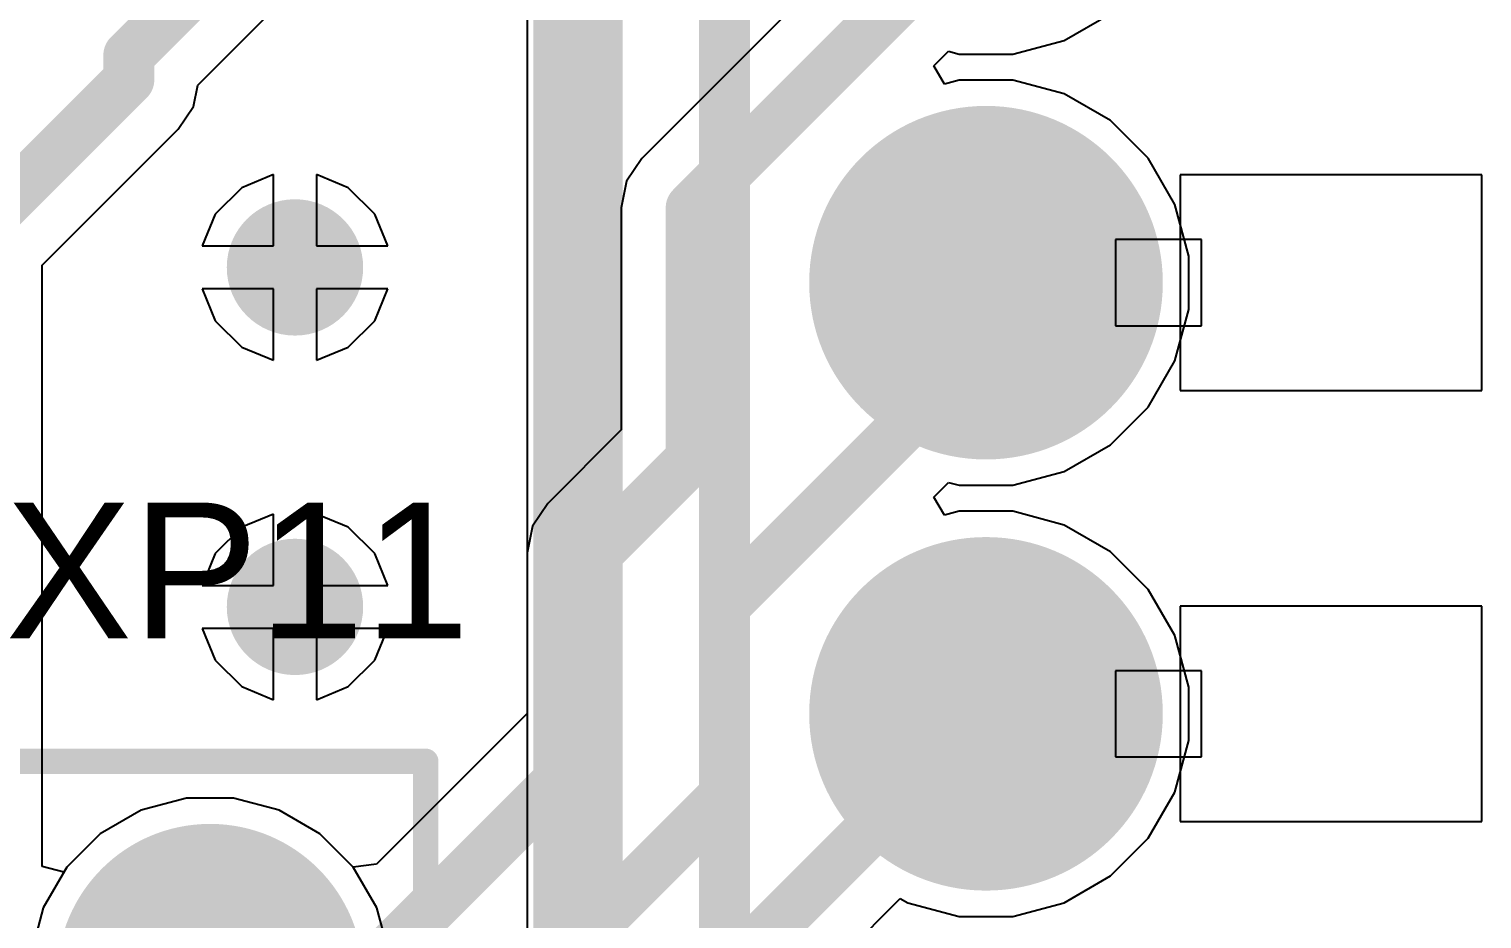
# Model space of a CAD drawing. Header units: inches. Extents: x -0.01 to 4.3, y -0.01 to 7.88.
# Drawn here: x 2.9305 to 3.2674, y 4.5339 to 4.7403 of the extents above; entities that cross this region are included whole.
import ezdxf

# ---------------------------------------------------------------- set-up
doc = ezdxf.new("R2010")
doc.units = ezdxf.units.IN
doc.header["$MEASUREMENT"] = 0
for name, color, linetype in [('Bottom Layer', 5, 'Continuous'), ('Bottom Solder', 6, 'Continuous'), ('Mechanical 29', 56, 'Continuous'), ('Multi-Layer', 9, 'Continuous'), ('Pad Holes', 156, 'Continuous'), ('Top Layer', 1, 'Continuous'), ('Top Overlay', 2, 'Continuous'), ('Top Solder', 216, 'Continuous'), ('Via Holes', 16, 'Continuous')]:
    doc.layers.add(name, color=color, linetype=linetype)
doc.styles.add('Arial', font='', dxfattribs={"height": 0.2})
doc.styles.get('Arial').set_extended_font_data('Arial')

# ---------------------------------------------------------------- blocks, each defined once
blk = doc.blocks.new('PLS_12_2')
at = {"layer": 'Bottom Layer'}
h = blk.add_hatch(color=5, dxfattribs=at)
edge = h.paths.add_edge_path()
edge.add_arc((0.55, 0), 0.031496, 0, 360)
at = {"layer": 'Bottom Solder'}
h = blk.add_hatch(color=6, dxfattribs=at)
edge = h.paths.add_edge_path()
edge.add_arc((0.55, 0), 0.035496, 0, 360)
at = {"layer": 'Multi-Layer'}
h = blk.add_hatch(color=9, dxfattribs=at)
edge = h.paths.add_edge_path()
edge.add_arc((0.55, 0), 0.031496, 0, 360)
at = {"layer": 'Pad Holes'}
h = blk.add_hatch(color=7, dxfattribs=at)
edge = h.paths.add_edge_path()
edge.add_arc((0.55, 0), 0.0216535, 0, 360)
at = {"layer": 'Top Layer'}
h = blk.add_hatch(color=1, dxfattribs=at)
edge = h.paths.add_edge_path()
edge.add_arc((0.55, 0), 0.031496, 0, 360)
at = {"layer": 'Top Solder'}
h = blk.add_hatch(color=216, dxfattribs=at)
edge = h.paths.add_edge_path()
edge.add_arc((0.55, 0), 0.035496, 0, 360)
at = {"layer": 'Mechanical 29'}
for points in [[(0.6, 0.05, 0.0059055, 0.0059055, 0), (0.6, -0.05, 0.0059055, 0.0059055, 0)], [(-0.6, -0.05, 0.0059055, 0.0059055, 0), (0.6, -0.05, 0.0059055, 0.0059055, 0)]]:
    blk.add_lwpolyline(points, format="xyseb", dxfattribs=at)
blk.add_lwpolyline([(0.5985236, -0.05, 0.0029527, 0.0029527, 1), (0.6014764, -0.05, 0.0029527, 0.0029527, 1)], format="xyseb", close=True, dxfattribs=at)
blk.add_lwpolyline([(0.5985236, -0.05, 0.0029527, 0.0029527, 1), (0.6014764, -0.05, 0.0029527, 0.0029527, 1)], format="xyseb", close=True, dxfattribs=at)
at = {"layer": 'Top Overlay'}
for points in [[(0.6, 0.05, 0.0059055, 0.0059055, 0), (0.6, -0.05, 0.0059055, 0.0059055, 0)], [(-0.6, -0.05, 0.0059055, 0.0059055, 0), (0.6, -0.05, 0.0059055, 0.0059055, 0)]]:
    blk.add_lwpolyline(points, format="xyseb", dxfattribs=at)
blk.add_lwpolyline([(0.5985236, -0.05, 0.0029527, 0.0029527, 1), (0.6014764, -0.05, 0.0029527, 0.0029527, 1)], format="xyseb", close=True, dxfattribs=at)
blk.add_lwpolyline([(0.5985236, -0.05, 0.0029527, 0.0029527, 1), (0.6014764, -0.05, 0.0029527, 0.0029527, 1)], format="xyseb", close=True, dxfattribs=at)
blk = doc.blocks.new('B___P____4')
at = {"layer": 'Bottom Layer'}
h = blk.add_hatch(color=5, dxfattribs=at)
edge = h.paths.add_edge_path()
edge.add_arc((-0.3, 0.85), 0.037, 0, 360)
h = blk.add_hatch(color=5, dxfattribs=at)
edge = h.paths.add_edge_path()
edge.add_arc((-0.3, 0.75), 0.037, 0, 360)
at = {"layer": 'Bottom Solder'}
h = blk.add_hatch(color=6, dxfattribs=at)
edge = h.paths.add_edge_path()
edge.add_arc((-0.3, 0.85), 0.041, 0, 360)
h = blk.add_hatch(color=6, dxfattribs=at)
edge = h.paths.add_edge_path()
edge.add_arc((-0.3, 0.75), 0.041, 0, 360)
at = {"layer": 'Multi-Layer'}
h = blk.add_hatch(color=9, dxfattribs=at)
edge = h.paths.add_edge_path()
edge.add_arc((-0.3, 0.85), 0.037, 0, 360)
h = blk.add_hatch(color=9, dxfattribs=at)
edge = h.paths.add_edge_path()
edge.add_arc((-0.3, 0.75), 0.037, 0, 360)
at = {"layer": 'Pad Holes'}
h = blk.add_hatch(color=7, dxfattribs=at)
edge = h.paths.add_edge_path()
edge.add_arc((-0.3, 0.85), 0.02, 0, 360)
h = blk.add_hatch(color=7, dxfattribs=at)
edge = h.paths.add_edge_path()
edge.add_arc((-0.3, 0.75), 0.02, 0, 360)
at = {"layer": 'Top Layer'}
h = blk.add_hatch(color=1, dxfattribs=at)
edge = h.paths.add_edge_path()
edge.add_arc((-0.3, 0.85), 0.037, 0, 360)
h = blk.add_hatch(color=1, dxfattribs=at)
edge = h.paths.add_edge_path()
edge.add_arc((-0.3, 0.75), 0.037, 0, 360)
at = {"layer": 'Top Solder'}
h = blk.add_hatch(color=216, dxfattribs=at)
edge = h.paths.add_edge_path()
edge.add_arc((-0.3, 0.85), 0.041, 0, 360)
h = blk.add_hatch(color=216, dxfattribs=at)
edge = h.paths.add_edge_path()
edge.add_arc((-0.3, 0.75), 0.041, 0, 360)
at = {"layer": 'Bottom Layer'}
for p, q in [((-0.255, 0.875), (-0.255, 0.825)), ((-0.185, 0.875), (-0.255, 0.875)), ((-0.185, 0.825), (-0.185, 0.875)), ((-0.27, 0.86), (-0.27, 0.84)), ((-0.25, 0.86), (-0.27, 0.86)), ((-0.25, 0.84), (-0.25, 0.86)), ((-0.27, 0.84), (-0.25, 0.84)), ((-0.255, 0.825), (-0.185, 0.825)), ((-0.255, 0.775), (-0.255, 0.725)), ((-0.185, 0.775), (-0.255, 0.775)), ((-0.185, 0.725), (-0.185, 0.775)), ((-0.27, 0.76), (-0.27, 0.74)), ((-0.25, 0.76), (-0.27, 0.76)), ((-0.25, 0.74), (-0.25, 0.76)), ((-0.27, 0.74), (-0.25, 0.74)), ((-0.255, 0.725), (-0.185, 0.725))]:
    blk.add_line(p, q, dxfattribs=at)
at = {"layer": 'Top Overlay'}
blk.add_lwpolyline([(-0.4, -1.05, 0.01, 0.01, 0), (-0.4, 1.05, 0.01, 0.01, 0)], format="xyseb", dxfattribs=at)

msp = doc.modelspace()

# ---------------------------------------------------------------- hatches: boundary and pattern name
at = {"layer": 'Bottom Layer'}
h = msp.add_hatch(color=5, dxfattribs=at)
edge = h.paths.add_edge_path()
edge.add_arc((2.992126, 4.6850394), 0.011811, 0, 360)
h = msp.add_hatch(color=5, dxfattribs=at)
edge = h.paths.add_edge_path()
edge.add_arc((2.992126, 4.6062992), 0.011811, 0, 360)
at = {"layer": 'Bottom Solder'}
h = msp.add_hatch(color=6, dxfattribs=at)
edge = h.paths.add_edge_path()
edge.add_arc((2.992126, 4.6850394), 0.015811, 0, 360)
h = msp.add_hatch(color=6, dxfattribs=at)
edge = h.paths.add_edge_path()
edge.add_arc((2.992126, 4.6062992), 0.015811, 0, 360)
at = {"layer": 'Top Layer'}
h = msp.add_hatch(color=1, dxfattribs=at)
edge = h.paths.add_edge_path()
edge.add_arc((2.992126, 4.6850394), 0.011811, 0, 360)
h = msp.add_hatch(color=1, dxfattribs=at)
edge = h.paths.add_edge_path()
edge.add_arc((2.992126, 4.6062992), 0.011811, 0, 360)
at = {"layer": 'Top Solder'}
h = msp.add_hatch(color=216, dxfattribs=at)
edge = h.paths.add_edge_path()
edge.add_arc((2.992126, 4.6850394), 0.015811, 0, 360)
h = msp.add_hatch(color=216, dxfattribs=at)
edge = h.paths.add_edge_path()
edge.add_arc((2.992126, 4.6062992), 0.015811, 0, 360)
at = {"layer": 'Via Holes'}
h = msp.add_hatch(color=7, dxfattribs=at)
edge = h.paths.add_edge_path()
edge.add_arc((2.992126, 4.6850394), 0.0059055, 0, 360)
h = msp.add_hatch(color=7, dxfattribs=at)
edge = h.paths.add_edge_path()
edge.add_arc((2.992126, 4.6062992), 0.0059055, 0, 360)

# ---------------------------------------------------------------- linework, layer by layer
at = {"layer": 'Bottom Layer'}
for p, q in [((2.9695651, 4.7272916), (3.0409956, 4.7987221)), ((3.0459956, 4.7970063), (3.0459956, 3.6716456)), ((2.9685849, 4.7223639), (2.9695651, 4.7272916)), ((2.9650695, 4.7171027), (2.9685849, 4.7223639)), ((2.9335399, 4.6855731), (2.9650695, 4.7171027)), ((2.987126, 4.7065764), (2.9797711, 4.7035299)), ((2.987126, 4.6900394), (2.987126, 4.7065764)), ((3.0044809, 4.7035299), (2.997126, 4.7065764)), ((2.997126, 4.7065764), (2.997126, 4.6900394)), ((2.9797711, 4.7035299), (2.9736355, 4.6973943)), ((3.0106165, 4.6973943), (3.0044809, 4.7035299)), ((2.9736355, 4.6973943), (2.970589, 4.6900394)), ((3.013663, 4.6900394), (3.0106165, 4.6973943)), ((2.970589, 4.6900394), (2.987126, 4.6900394)), ((2.997126, 4.6900394), (3.013663, 4.6900394)), ((2.9335399, 4.546086), (2.9335399, 4.6855731)), ((2.987126, 4.6800394), (2.970589, 4.6800394)), ((2.970589, 4.6800394), (2.9736355, 4.6726845)), ((2.987126, 4.6635024), (2.987126, 4.6800394)), ((3.013663, 4.6800394), (2.997126, 4.6800394)), ((2.997126, 4.6800394), (2.997126, 4.6635024)), ((3.0106165, 4.6726845), (3.013663, 4.6800394)), ((2.9736355, 4.6726845), (2.9797711, 4.6665489)), ((3.0044809, 4.6665489), (3.0106165, 4.6726845)), ((2.9797711, 4.6665489), (2.987126, 4.6635024)), ((2.997126, 4.6635024), (3.0044809, 4.6665489)), ((2.987126, 4.6278362), (2.9797711, 4.6247897)), ((2.987126, 4.6112992), (2.987126, 4.6278362)), ((3.0044809, 4.6247897), (2.997126, 4.6278362)), ((2.997126, 4.6278362), (2.997126, 4.6112992)), ((2.9797711, 4.6247897), (2.9736355, 4.6186541)), ((3.0106165, 4.6186541), (3.0044809, 4.6247897)), ((2.9736355, 4.6186541), (2.970589, 4.6112992)), ((3.013663, 4.6112992), (3.0106165, 4.6186541)), ((2.970589, 4.6112992), (2.987126, 4.6112992)), ((2.997126, 4.6112992), (3.013663, 4.6112992)), ((2.987126, 4.6012992), (2.970589, 4.6012992)), ((2.970589, 4.6012992), (2.9736355, 4.5939443)), ((2.987126, 4.5847622), (2.987126, 4.6012992)), ((3.013663, 4.6012992), (2.997126, 4.6012992)), ((2.997126, 4.6012992), (2.997126, 4.5847622)), ((3.0106165, 4.5939443), (3.013663, 4.6012992)), ((2.9736355, 4.5939443), (2.9797711, 4.5878087)), ((3.0044809, 4.5878087), (3.0106165, 4.5939443)), ((2.9797711, 4.5878087), (2.987126, 4.5847622)), ((2.997126, 4.5847622), (3.0044809, 4.5878087)), ((2.9669778, 4.5619684), (2.956424, 4.5591405)), ((2.977904, 4.5619684), (2.9669778, 4.5619684)), ((2.9884578, 4.5591405), (2.977904, 4.5619684)), ((2.956424, 4.5591405), (2.9469617, 4.5536775)), ((2.9979201, 4.5536775), (2.9884578, 4.5591405)), ((2.9469617, 4.5536775), (2.9392358, 4.5459516)), ((3.005646, 4.5459516), (2.9979201, 4.5536775)), ((2.9385399, 4.5447463), (2.9335399, 4.546086)), ((2.9392358, 4.5459516), (2.9385399, 4.5447463)), ((3.011109, 4.5364893), (3.005646, 4.5459516)), ((3.0139369, 4.5259355), (3.011109, 4.5364893))]:
    msp.add_line(p, q, dxfattribs=at)
for points in [[(3.0622127, 3.6716456, 0.011811, 0.011811, 0), (3.0622127, 4.8718812, 0.011811, 0.011811, 0)], [(2.9536023, 4.7342632, 0.011811, 0.011811, 0), (3.0299291, 4.81059, 0.011811, 0.011811, 0)], [(3.0917402, 3.7421181, 0.011811, 0.011811, 0), (3.0917402, 4.7831916, 0.011811, 0.011811, 0)], [(2.9536023, 4.7285699, 0.011811, 0.011811, 0), (2.9536023, 4.7342632, 0.011811, 0.011811, 0)], [(2.9173228, 4.6922904, 0.011811, 0.011811, 0), (2.9536023, 4.7285699, 0.011811, 0.011811, 0)]]:
    msp.add_lwpolyline(points, format="xyseb", dxfattribs=at)
for points in [[(2.9506496, 4.7342632, 0.0059055, 0.0059055, 1), (2.956555, 4.7342632, 0.0059055, 0.0059055, 1)], [(2.9506496, 4.7342632, 0.0059055, 0.0059055, 1), (2.956555, 4.7342632, 0.0059055, 0.0059055, 1)], [(2.9506496, 4.7285699, 0.0059055, 0.0059055, 1), (2.956555, 4.7285699, 0.0059055, 0.0059055, 1)], [(2.9506496, 4.7285699, 0.0059055, 0.0059055, 1), (2.956555, 4.7285699, 0.0059055, 0.0059055, 1)]]:
    msp.add_lwpolyline(points, format="xyseb", close=True, dxfattribs=at)
at = {"layer": 'Top Layer'}
for p, q in [((3.1147947, 4.7525955), (3.0725328, 4.7103335)), ((3.1705035, 4.737699), (3.1812209, 4.7438867)), ((3.1585499, 4.7344961), (3.1705035, 4.737699)), ((3.140274, 4.7317792), (3.1436289, 4.7351782)), ((3.1436289, 4.7351782), (3.1461745, 4.7344961)), ((3.1461745, 4.7344961), (3.1585499, 4.7344961)), ((3.142706, 4.7275667), (3.140274, 4.7317792)), ((3.1461745, 4.7284961), (3.142706, 4.7275667)), ((3.1585499, 4.7284961), (3.1461745, 4.7284961)), ((3.1705035, 4.7252932), (3.1585499, 4.7284961)), ((3.1812209, 4.7191055), (3.1705035, 4.7252932)), ((3.1899716, 4.7103548), (3.1812209, 4.7191055)), ((3.0725328, 4.7103335), (3.0690174, 4.7050723)), ((3.1961593, 4.6996374), (3.1899716, 4.7103548)), ((2.987126, 4.7065764), (2.9797711, 4.7035299)), ((2.987126, 4.6900394), (2.987126, 4.7065764)), ((3.0044809, 4.7035299), (2.997126, 4.7065764)), ((2.997126, 4.7065764), (2.997126, 4.6900394)), ((2.9797711, 4.7035299), (2.9736355, 4.6973943)), ((3.0106165, 4.6973943), (3.0044809, 4.7035299)), ((3.0690174, 4.7050723), (3.0677829, 4.6988663)), ((2.9736355, 4.6973943), (2.970589, 4.6900394)), ((3.013663, 4.6900394), (3.0106165, 4.6973943)), ((3.0677829, 4.6988663), (3.0677829, 4.6473417)), ((3.1993622, 4.6876838), (3.1961593, 4.6996374)), ((2.970589, 4.6900394), (2.987126, 4.6900394)), ((2.997126, 4.6900394), (3.013663, 4.6900394)), ((3.1993622, 4.6753084), (3.1993622, 4.6876838)), ((2.987126, 4.6800394), (2.970589, 4.6800394)), ((2.970589, 4.6800394), (2.9736355, 4.6726845)), ((2.987126, 4.6635024), (2.987126, 4.6800394)), ((3.013663, 4.6800394), (2.997126, 4.6800394)), ((2.997126, 4.6800394), (2.997126, 4.6635024)), ((3.0106165, 4.6726845), (3.013663, 4.6800394)), ((3.1961593, 4.6633548), (3.1993622, 4.6753084)), ((2.9736355, 4.6726845), (2.9797711, 4.6665489)), ((3.0044809, 4.6665489), (3.0106165, 4.6726845)), ((2.9797711, 4.6665489), (2.987126, 4.6635024)), ((2.997126, 4.6635024), (3.0044809, 4.6665489)), ((3.1899716, 4.6526374), (3.1961593, 4.6633548)), ((3.1812209, 4.6438867), (3.1899716, 4.6526374)), ((3.0677829, 4.6473417), (3.0507455, 4.6303043)), ((3.1705035, 4.637699), (3.1812209, 4.6438867)), ((3.1585499, 4.6344961), (3.1705035, 4.637699)), ((3.140274, 4.6317792), (3.1436288, 4.6351782)), ((3.1436288, 4.6351782), (3.1461745, 4.6344961)), ((3.1461745, 4.6344961), (3.1585499, 4.6344961)), ((3.0507455, 4.6303043), (3.0472301, 4.6250431)), ((3.142706, 4.6275667), (3.140274, 4.6317792)), ((2.987126, 4.6278362), (2.9797711, 4.6247897)), ((2.987126, 4.6112992), (2.987126, 4.6278362)), ((3.0044809, 4.6247897), (2.997126, 4.6278362)), ((2.997126, 4.6278362), (2.997126, 4.6112992)), ((3.1461745, 4.6284961), (3.142706, 4.6275667)), ((3.1585499, 4.6284961), (3.1461745, 4.6284961)), ((3.1705035, 4.6252932), (3.1585499, 4.6284961)), ((2.9797711, 4.6247897), (2.9736355, 4.6186541)), ((3.0106165, 4.6186541), (3.0044809, 4.6247897)), ((3.0472301, 4.6250431), (3.0459956, 4.6188371)), ((3.1812209, 4.6191055), (3.1705035, 4.6252932)), ((3.1899716, 4.6103548), (3.1812209, 4.6191055)), ((2.9736355, 4.6186541), (2.970589, 4.6112992)), ((3.013663, 4.6112992), (3.0106165, 4.6186541)), ((3.0459956, 4.6188371), (3.0459956, 4.5815801)), ((2.970589, 4.6112992), (2.987126, 4.6112992)), ((2.997126, 4.6112992), (3.013663, 4.6112992)), ((3.1961593, 4.5996374), (3.1899716, 4.6103548)), ((2.987126, 4.6012992), (2.970589, 4.6012992)), ((2.970589, 4.6012992), (2.9736355, 4.5939443)), ((2.987126, 4.5847622), (2.987126, 4.6012992)), ((3.013663, 4.6012992), (2.997126, 4.6012992)), ((2.997126, 4.6012992), (2.997126, 4.5847622)), ((3.0106165, 4.5939443), (3.013663, 4.6012992)), ((3.1993622, 4.5876838), (3.1961593, 4.5996374)), ((2.9736355, 4.5939443), (2.9797711, 4.5878087)), ((3.0044809, 4.5878087), (3.0106165, 4.5939443)), ((2.9797711, 4.5878087), (2.987126, 4.5847622)), ((2.997126, 4.5847622), (3.0044809, 4.5878087)), ((3.1993622, 4.5753084), (3.1993622, 4.5876838)), ((3.0459956, 4.5815801), (3.0110343, 4.5466188)), ((3.1961593, 4.5633548), (3.1993622, 4.5753084)), ((2.9669778, 4.5619684), (2.956424, 4.5591405)), ((2.977904, 4.5619684), (2.9669778, 4.5619684)), ((2.9884578, 4.5591405), (2.977904, 4.5619684)), ((3.1899716, 4.5526374), (3.1961593, 4.5633548)), ((2.956424, 4.5591405), (2.9469617, 4.5536775)), ((2.9979201, 4.5536775), (2.9884578, 4.5591405)), ((2.9469617, 4.5536775), (2.9392358, 4.5459516)), ((3.005646, 4.5459516), (2.9979201, 4.5536775)), ((3.1812209, 4.5438867), (3.1899716, 4.5526374)), ((2.9392358, 4.5459516), (2.9337728, 4.5364893)), ((3.0110343, 4.5466188), (3.005646, 4.5459516)), ((3.1705035, 4.537699), (3.1812209, 4.5438867)), ((3.0769254, 4.4831249), (3.1324956, 4.5386951)), ((3.1324956, 4.5386951), (3.1342209, 4.537699)), ((2.9337728, 4.5364893), (2.9309449, 4.5259355)), ((3.1342209, 4.537699), (3.1461745, 4.5344961)), ((3.1585499, 4.5344961), (3.1705035, 4.537699)), ((3.1461745, 4.5344961), (3.1585499, 4.5344961))]:
    msp.add_line(p, q, dxfattribs=at)
for points in [[(3.084, 4.6988663, 0.011811, 0.011811, 0), (3.1523622, 4.7672285, 0.011811, 0.011811, 0)], [(3.084, 4.6406244, 0.011811, 0.011811, 0), (3.084, 4.6988663, 0.011811, 0.011811, 0)], [(3.1523622, 4.6672285, 0.011811, 0.011811, 0), (3.1523622, 4.6814961, 0.011811, 0.011811, 0)], [(3.0917402, 4.6066065, 0.011811, 0.011811, 0), (3.1523622, 4.6672285, 0.011811, 0.011811, 0)], [(3.0622127, 4.6188371, 0.011811, 0.011811, 0), (3.084, 4.6406244, 0.011811, 0.011811, 0)], [(3.0622127, 4.5748628, 0.011811, 0.011811, 0), (3.0622127, 4.6188371, 0.011811, 0.011811, 0)], [(3.0917402, 4.5626322, 0.011811, 0.011811, 0), (3.0917402, 4.6066065, 0.011811, 0.011811, 0)], [(3.0607083, 4.4898422, 0.011811, 0.011811, 0), (3.1523622, 4.5814961, 0.011811, 0.011811, 0)], [(3.0147941, 4.5274442, 0.011811, 0.011811, 0), (3.0622127, 4.5748628, 0.011811, 0.011811, 0)], [(3.0311808, 4.5020728, 0.011811, 0.011811, 0), (3.0917402, 4.5626322, 0.011811, 0.011811, 0)]]:
    msp.add_lwpolyline(points, format="xyseb", dxfattribs=at)
for points in [[(3.0810473, 4.6988663, 0.0059055, 0.0059055, 1), (3.0869527, 4.6988663, 0.0059055, 0.0059055, 1)], [(3.0810473, 4.6988663, 0.0059055, 0.0059055, 1), (3.0869527, 4.6988663, 0.0059055, 0.0059055, 1)], [(3.1494095, 4.6814961, 0.0059055, 0.0059055, 1), (3.1553149, 4.6814961, 0.0059055, 0.0059055, 1)], [(3.1494095, 4.6672285, 0.0059055, 0.0059055, 1), (3.1553149, 4.6672285, 0.0059055, 0.0059055, 1)], [(3.1494095, 4.6672285, 0.0059055, 0.0059055, 1), (3.1553149, 4.6672285, 0.0059055, 0.0059055, 1)], [(3.0810473, 4.6406244, 0.0059055, 0.0059055, 1), (3.0869527, 4.6406244, 0.0059055, 0.0059055, 1)], [(3.0810473, 4.6406244, 0.0059055, 0.0059055, 1), (3.0869527, 4.6406244, 0.0059055, 0.0059055, 1)], [(3.05926, 4.6188371, 0.0059055, 0.0059055, 1), (3.0651654, 4.6188371, 0.0059055, 0.0059055, 1)], [(3.05926, 4.6188371, 0.0059055, 0.0059055, 1), (3.0651654, 4.6188371, 0.0059055, 0.0059055, 1)], [(3.0887875, 4.6066065, 0.0059055, 0.0059055, 1), (3.0946929, 4.6066065, 0.0059055, 0.0059055, 1)], [(3.0887875, 4.6066065, 0.0059055, 0.0059055, 1), (3.0946929, 4.6066065, 0.0059055, 0.0059055, 1)], [(3.1494095, 4.5814961, 0.0059055, 0.0059055, 1), (3.1553149, 4.5814961, 0.0059055, 0.0059055, 1)], [(3.05926, 4.5748628, 0.0059055, 0.0059055, 1), (3.0651654, 4.5748628, 0.0059055, 0.0059055, 1)], [(3.05926, 4.5748628, 0.0059055, 0.0059055, 1), (3.0651654, 4.5748628, 0.0059055, 0.0059055, 1)], [(3.0887875, 4.5626322, 0.0059055, 0.0059055, 1), (3.0946929, 4.5626322, 0.0059055, 0.0059055, 1)], [(3.0887875, 4.5626322, 0.0059055, 0.0059055, 1), (3.0946929, 4.5626322, 0.0059055, 0.0059055, 1)]]:
    msp.add_lwpolyline(points, format="xyseb", close=True, dxfattribs=at)

# ---------------------------------------------------------------- block references
msp.add_blockref('B___P____4', (3.4523622, 3.8314961))
at = {"rotation": 90}
msp.add_blockref('PLS_12_2', (2.9724409, 3.9704724), dxfattribs=at)

# ---------------------------------------------------------------- texts
at = {"layer": 'Top Overlay', "style": 'Arial'}
msp.add_text('XP11', height=0.0314961, dxfattribs=at).set_placement((2.925, 4.599))

doc.saveas('drawing.dxf')
